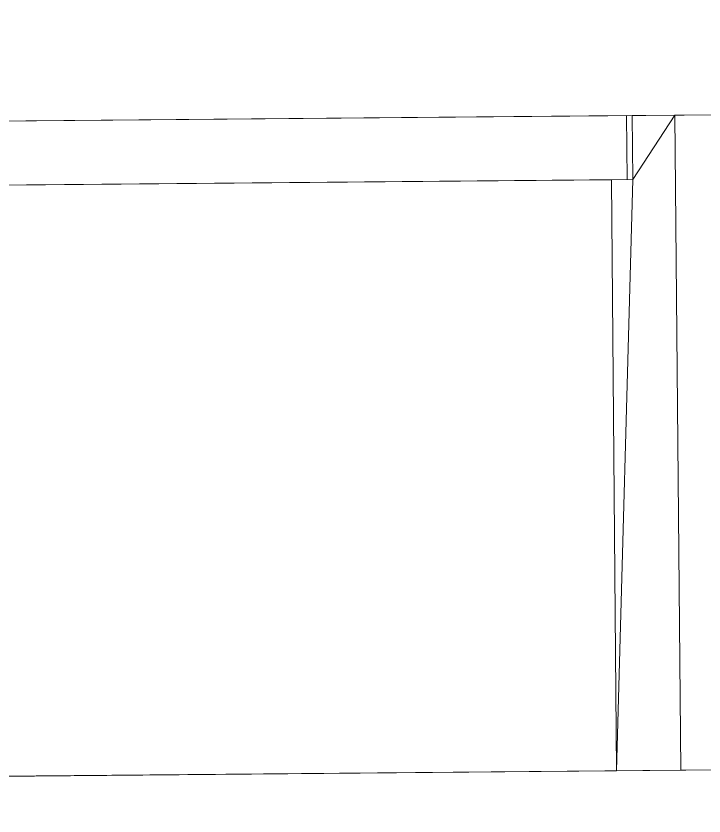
# Model space of a CAD drawing. Header units: millimetres. Extents: x 58509 to 70877, y -36887 to -9553.
# Drawn here: x 62053 to 62536, y -25567 to -25005 of the extents above; entities that cross this region are included whole.
import ezdxf

# ---------------------------------------------------------------- set-up
doc = ezdxf.new("R2010")
doc.units = ezdxf.units.MM
for name, color, linetype, lineweight in [('A-DOOR', 31, 'Continuous', 9), ('A-DOOR-FRAM', 31, 'Continuous', 9), ('A-WALL', 113, 'Continuous', 9)]:
    doc.layers.add(name, color=color, linetype=linetype, lineweight=lineweight)

# ---------------------------------------------------------------- blocks, each defined once
blk = doc.blocks.new('TU DF 1 - Rahmenstock flächenbündig - ML - 885 x 2135-2481295-_3D_')
at = {"layer": 'A-DOOR'}
mesh = blk.add_polyface(dxfattribs=at)
corners = [(408.5, 230), (408.5, 185), (-408.5, 185), (-408.5, 230)]
mesh.append_faces([[corners[k] for k in face] for face in [(2, 3, 0, 1)]])
mesh = blk.add_polyface(dxfattribs=at)
corners = [(-408.5, 230), (-408.5, 230, 2101), (408.5, 230, 2101), (408.5, 230)]
mesh.append_faces([[corners[k] for k in face] for face in [(0, 1, 2, 3)]])
mesh = blk.add_polyface(dxfattribs=at)
corners = [(-408.5, 185, 2101), (408.5, 185, 2101), (408.5, 230, 2101), (-408.5, 230, 2101)]
mesh.append_faces([[corners[k] for k in face] for face in [(2, 3, 0, 1)]])
mesh = blk.add_polyface(dxfattribs=at)
corners = [(408.5, 185, 2101), (408.5, 185), (408.5, 230), (408.5, 230, 2101)]
mesh.append_faces([[corners[k] for k in face] for face in [(3, 0, 1, 2)]])
mesh = blk.add_polyface(dxfattribs=at)
corners = [(408.5, 185), (408.5, 185, 2101), (-408.5, 185, 2101), (-408.5, 185)]
mesh.append_faces([[corners[k] for k in face] for face in [(1, 2, 3, 0)]])
at = {"layer": 'A-DOOR-FRAM'}
mesh = blk.add_polyface(dxfattribs=at)
corners = [(-442.5, 230, 2135), (442.5, 230, 2135), (412.5, 230, 2105), (-412.5, 230, 2105)]
mesh.append_faces([[corners[k] for k in face] for face in [(2, 3, 0, 1)]])
mesh = blk.add_polyface(dxfattribs=at)
corners = [(-442.5, 230, 2135), (-442.5, -230, 2135), (442.5, -230, 2135), (442.5, 230, 2135)]
mesh.append_faces([[corners[k] for k in face] for face in [(0, 1, 2, 3)]])
mesh = blk.add_polyface(dxfattribs=at)
corners = [(-412.5, 185, 2105), (-412.5, 230, 2105), (412.5, 230, 2105), (412.5, 185, 2105)]
mesh.append_faces([[corners[k] for k in face] for face in [(3, 0, 1, 2)]])
mesh = blk.add_polyface(dxfattribs=at)
corners = [(412.5, 230), (442.5, 230), (442.5, -230), (397.5, -230), (397.5, 185), (412.5, 185)]
mesh.append_faces([[corners[k] for k in face] for face in [(5, 3, 4)]], dxfattribs={"vtx0": -1})
mesh.append_faces([[corners[k] for k in face] for face in [(2, 3, 5, 1)]], dxfattribs={"vtx1": -1, "vtx2": -1})
mesh.append_faces([[corners[k] for k in face] for face in [(5, 0, 1)]], dxfattribs={"vtx2": -1})
mesh = blk.add_polyface(dxfattribs=at)
corners = [(442.5, 230, 2135), (442.5, 230), (412.5, 230), (412.5, 230, 2105)]
mesh.append_faces([[corners[k] for k in face] for face in [(1, 2, 3, 0)]])
mesh = blk.add_polyface(dxfattribs=at)
corners = [(412.5, 185, 2105), (412.5, 230, 2105), (412.5, 230), (412.5, 185)]
mesh.append_faces([[corners[k] for k in face] for face in [(0, 1, 2, 3)]])
mesh = blk.add_polyface(dxfattribs=at)
corners = [(442.5, 230, 2135), (442.5, -230, 2135), (442.5, -230), (442.5, 230)]
mesh.append_faces([[corners[k] for k in face] for face in [(0, 1, 2, 3)]])
mesh = blk.add_polyface(dxfattribs=at)
corners = [(-397.5, 185), (-412.5, 185), (-412.5, 185, 2105), (412.5, 185, 2105), (412.5, 185), (397.5, 185), (397.5, 185, 2090), (-397.5, 185, 2090)]
mesh.append_faces([[corners[k] for k in face] for face in [(6, 7, 2, 3)]], dxfattribs={"vtx1": -1, "vtx3": -1})
mesh.append_faces([[corners[k] for k in face] for face in [(4, 5, 6, 3)]], dxfattribs={"vtx2": -1})
mesh.append_faces([[corners[k] for k in face] for face in [(7, 0, 1, 2)]], dxfattribs={"vtx3": -1})
mesh = blk.add_polyface(dxfattribs=at)
corners = [(-397.5, -230, 2090), (-397.5, 185, 2090), (397.5, 185, 2090), (397.5, -230, 2090)]
mesh.append_faces([[corners[k] for k in face] for face in [(3, 0, 1, 2)]])
mesh = blk.add_polyface(dxfattribs=at)
corners = [(397.5, -230, 2090), (397.5, 185, 2090), (397.5, 185), (397.5, -230)]
mesh.append_faces([[corners[k] for k in face] for face in [(0, 1, 2, 3)]])
mesh = blk.add_polyface(dxfattribs=at)
corners = [(442.5, -230, 2135), (-442.5, -230, 2135), (-397.5, -230, 2090), (397.5, -230, 2090)]
mesh.append_faces([[corners[k] for k in face] for face in [(2, 3, 0, 1)]])
mesh = blk.add_polyface(dxfattribs=at)
corners = [(442.5, -230, 2135), (397.5, -230, 2090), (397.5, -230), (442.5, -230)]
mesh.append_faces([[corners[k] for k in face] for face in [(1, 2, 3, 0)]])

msp = doc.modelspace()

# ---------------------------------------------------------------- block references
at = {"layer": 'A-DOOR', "rotation": 0.5048778529774971}
msp.add_blockref('TU DF 1 - Rahmenstock flächenbündig - ML - 885 x 2135-2481295-_3D_', (62075.51, -25308.94), dxfattribs=at)

# ---------------------------------------------------------------- meshes
at = {"layer": 'A-WALL'}
mesh = msp.add_polyface(dxfattribs=at)
corners = [(58876.33, -25107.12, 4000), (70411.51, -25005.47, 4000), (70411.51, -25005.47), (62515.97, -25075.05), (62515.97, -25075.05, 2135), (61631, -25082.85, 2135), (61631, -25082.85), (58876.33, -25107.12)]
mesh.append_faces([[corners[k] for k in face] for face in [(5, 0, 4)]], dxfattribs={"vtx0": -1, "vtx1": -1})
mesh.append_faces([[corners[k] for k in face] for face in [(4, 0, 1, 2)]], dxfattribs={"vtx0": -1, "vtx3": -1})
mesh.append_faces([[corners[k] for k in face] for face in [(2, 3, 4)]], dxfattribs={"vtx2": -1})
mesh.append_faces([[corners[k] for k in face] for face in [(5, 6, 7, 0)]], dxfattribs={"vtx3": -1})
mesh = msp.add_polyface(dxfattribs=at)
corners = [(58880.38, -25567.11), (58876.33, -25107.12), (61631, -25082.85), (61635.06, -25542.83), (70411.51, -25005.47), (70411.31, -25465.49), (62520.02, -25535.03), (62515.97, -25075.05)]
mesh.append_faces([[corners[k] for k in face] for face in [(3, 0, 1, 2), (5, 6, 7, 4)]])
mesh = msp.add_polyface(dxfattribs=at)
corners = [(58880.38, -25567.11, 4000), (70411.31, -25465.49, 4000), (70411.51, -25005.47, 4000), (58876.33, -25107.12, 4000)]
mesh.append_faces([[corners[k] for k in face] for face in [(3, 0, 1, 2)]])
mesh = msp.add_polyface(dxfattribs=at)
corners = [(62515.97, -25075.05, 2135), (62520.02, -25535.03, 2135), (61635.06, -25542.83, 2135), (61631, -25082.85, 2135)]
mesh.append_faces([[corners[k] for k in face] for face in [(3, 0, 1, 2)]])
mesh = msp.add_polyface(dxfattribs=at)
corners = [(62520.02, -25535.03, 2135), (62515.97, -25075.05, 2135), (62515.97, -25075.05), (62520.02, -25535.03)]
mesh.append_faces([[corners[k] for k in face] for face in [(0, 1, 2, 3)]])
mesh = msp.add_polyface(dxfattribs=at)
corners = [(70411.31, -25465.49, 4000), (58880.38, -25567.11, 4000), (58880.38, -25567.11), (61635.06, -25542.83), (61635.06, -25542.83, 2135), (62520.02, -25535.03, 2135), (62520.02, -25535.03), (70411.31, -25465.49)]
mesh.append_faces([[corners[k] for k in face] for face in [(1, 4, 5, 0)]], dxfattribs={"vtx0": -1, "vtx2": -1})
mesh.append_faces([[corners[k] for k in face] for face in [(2, 3, 4, 1)]], dxfattribs={"vtx2": -1})
mesh.append_faces([[corners[k] for k in face] for face in [(5, 6, 7, 0)]], dxfattribs={"vtx3": -1})

doc.saveas('drawing.dxf')
